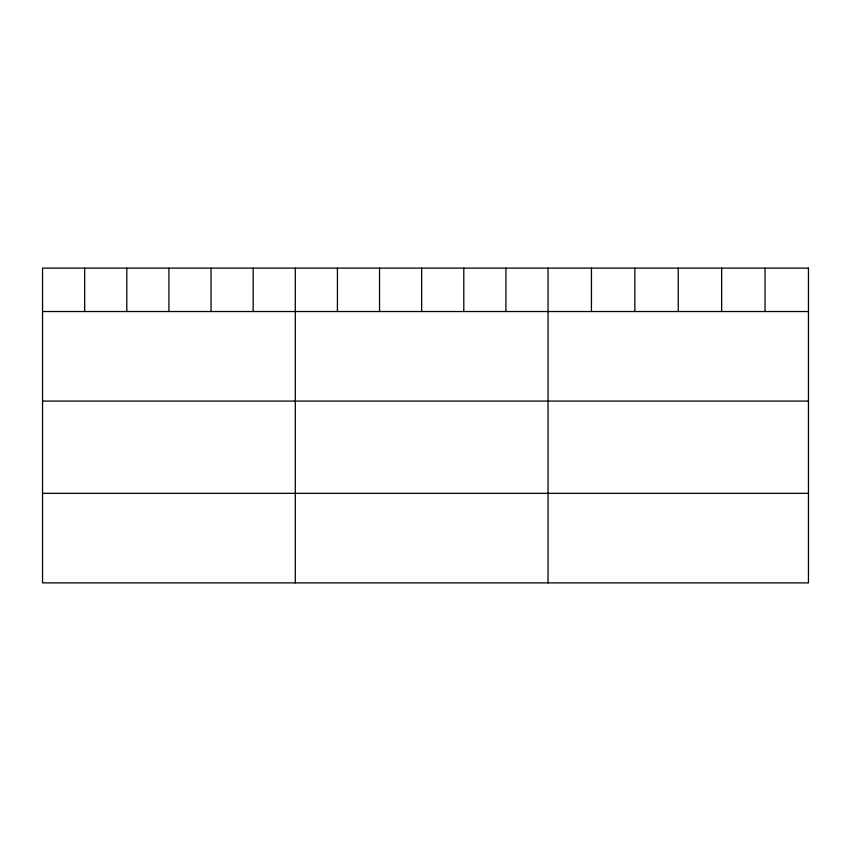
<?xml version="1.0" encoding="UTF-8"?>
<svg xmlns="http://www.w3.org/2000/svg" width="851" height="851" viewBox="0 0 851 851"><rect width="100%" height="100%" fill="white"/><g stroke="black" fill="none" stroke-linecap="round" stroke-linejoin="round"><path stroke-width="1.28" d="M42.55 311.53L808.45 311.53M42.55 401.076L808.45 401.076M42.55 493.335L808.45 493.335M765.049 268.118L765.049 311.53M721.648 268.118L721.648 311.53M678.247 268.118L678.247 311.53M634.846 268.118L634.846 311.53M591.445 268.118L591.445 311.53M548.044 268.118L548.044 582.882M505.92 268.118L505.92 311.53M463.795 268.118L463.795 311.53M421.67 268.118L421.67 311.53M379.546 268.118L379.546 311.53M337.421 268.118L337.421 311.53M295.297 268.118L295.297 582.882M253.172 268.118L253.172 311.53M211.048 268.118L211.048 311.53M168.924 268.118L168.924 311.53M126.799 268.118L126.799 311.53M84.674 268.118L84.674 311.53M808.45 268.118L42.55 268.118L42.55 582.882L808.45 582.882L808.45 268.118"/></g></svg>
